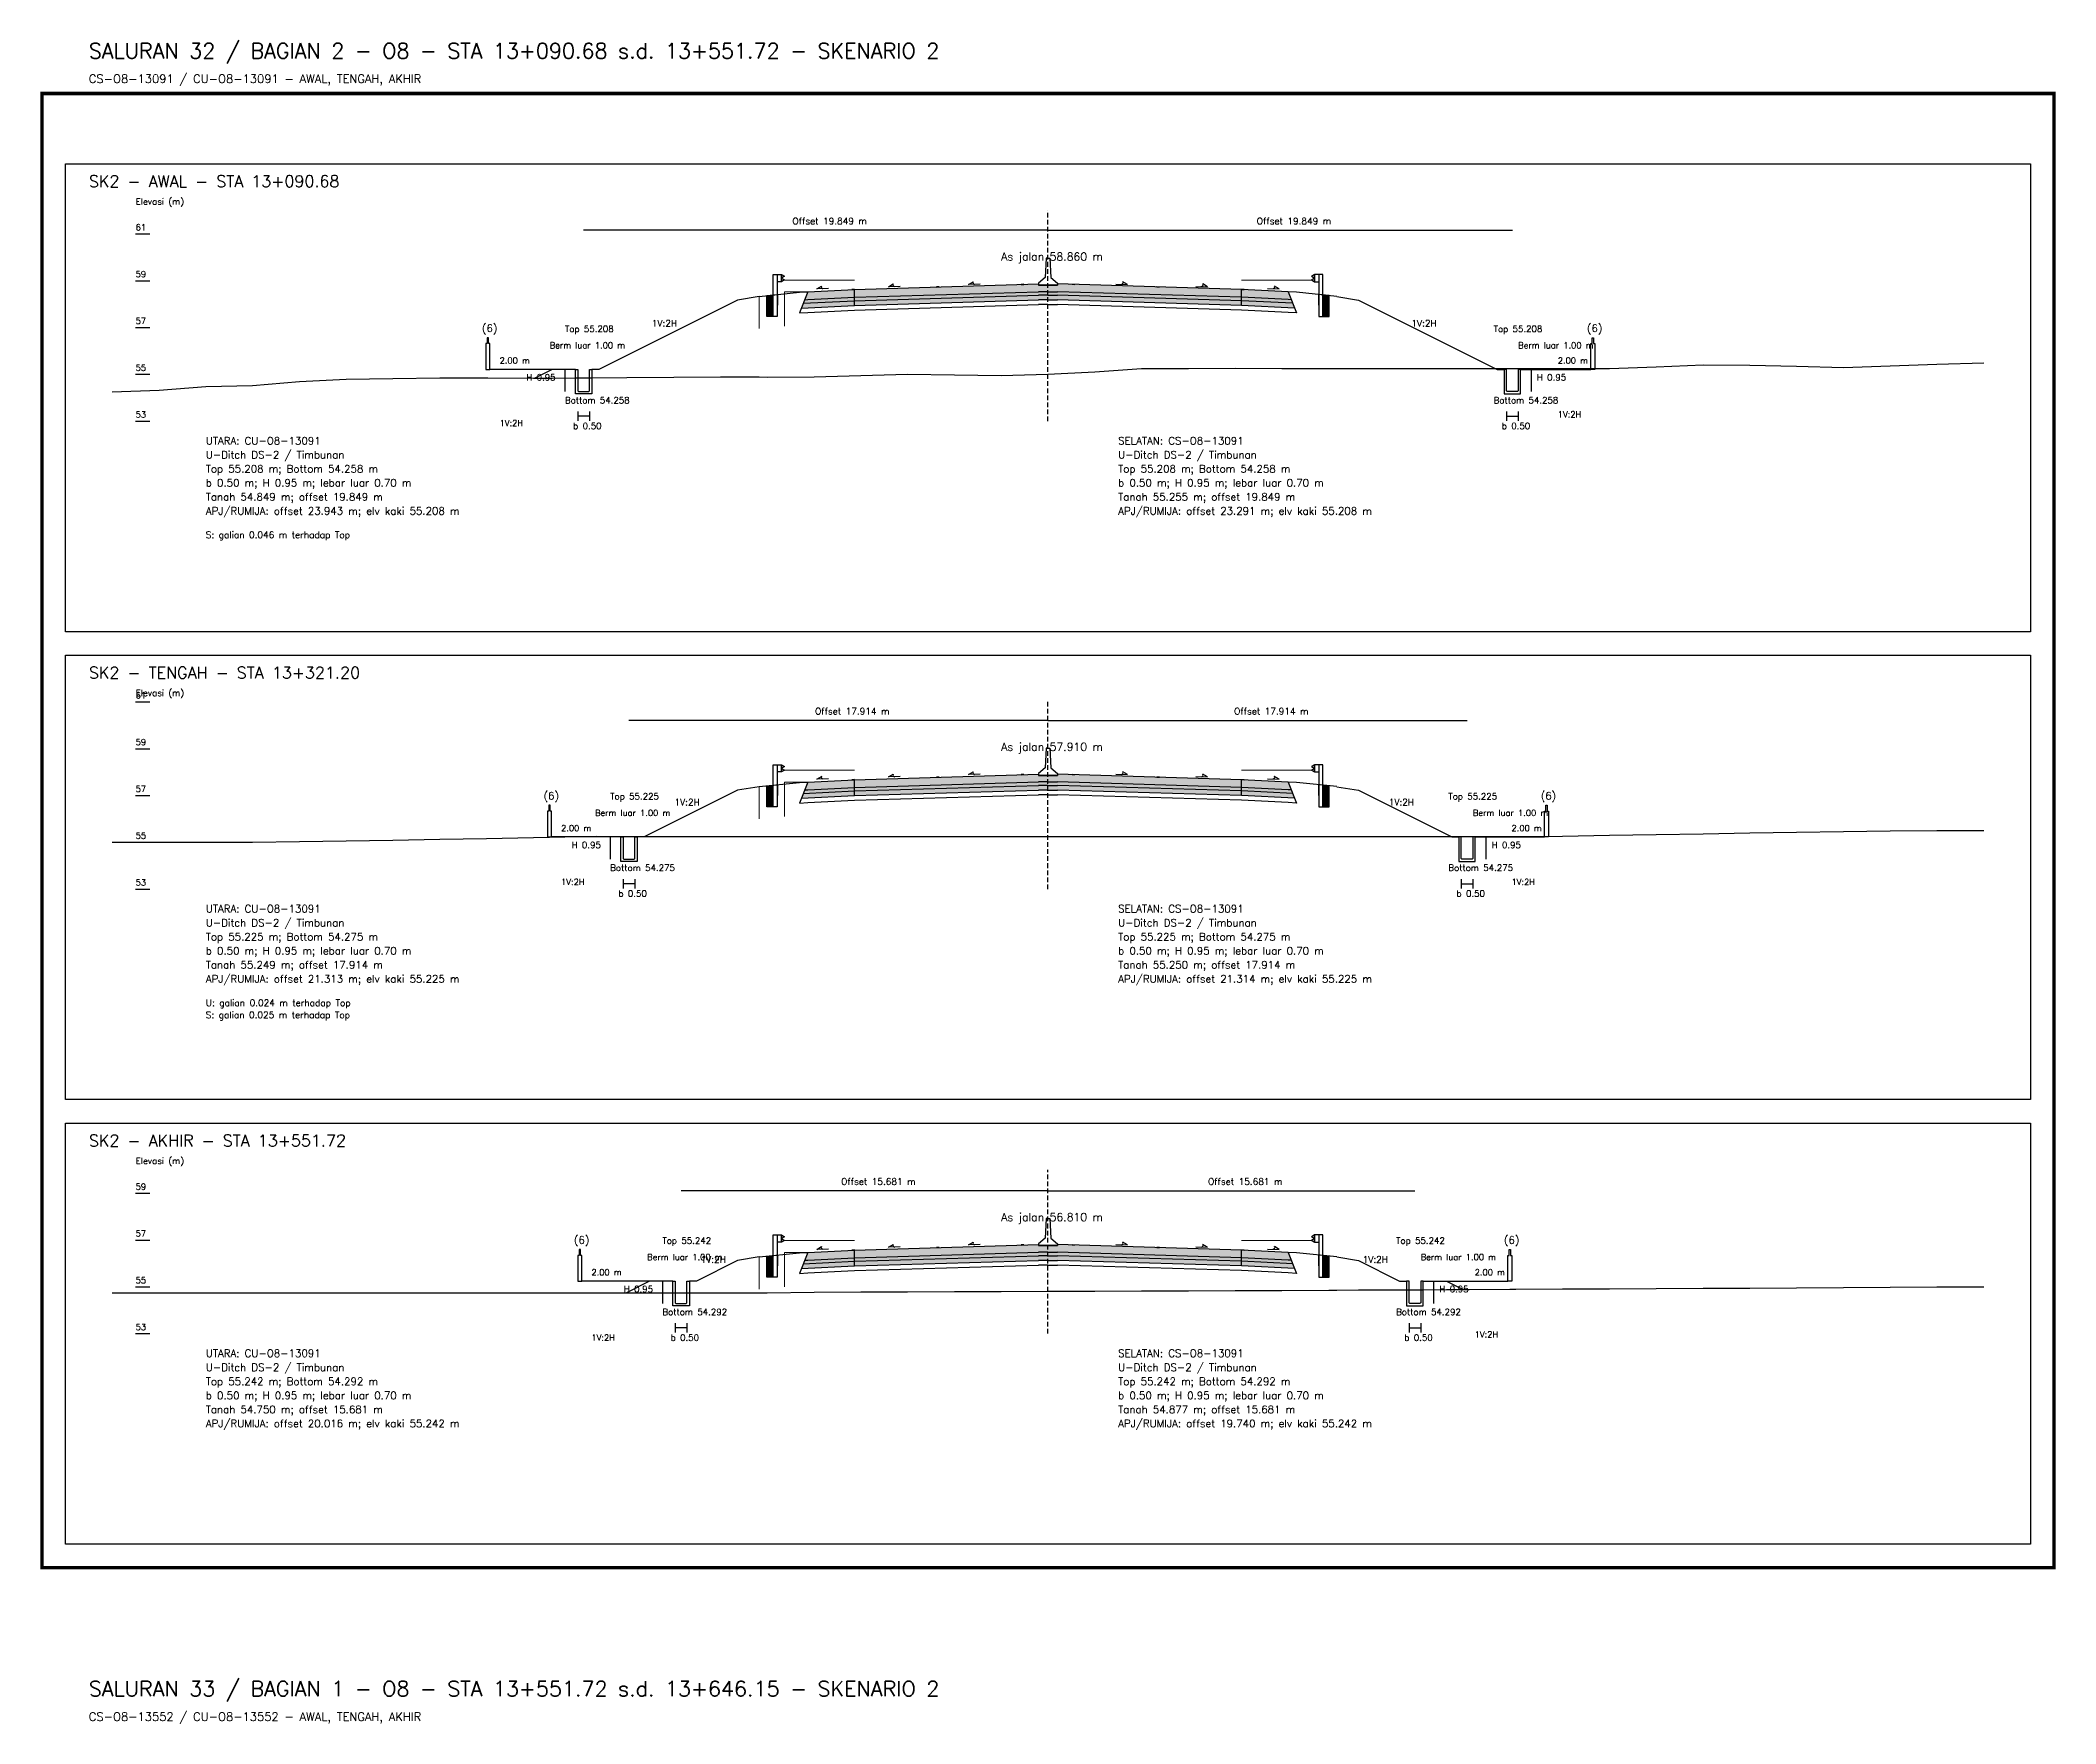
# Model space of a CAD drawing. Header units: metres. Extents: x -24715 to -24517, y 27498 to 30841.
# Drawn here: x -24617.7 to -24531.5, y 28472.6 to 28544.5 of the extents above; entities that cross this region are included whole.
import ezdxf

# ---------------------------------------------------------------- set-up
doc = ezdxf.new("R2010")
doc.units = ezdxf.units.M
doc.linetypes.add('PS_DASH', pattern=[0.3, 0.2, -0.1])
for name, color, linetype, lineweight in [('Dimensi', 230, 'Continuous', 20), ('GRS-ARSIR (HATCH)', 8, 'Continuous', 9), ('Guardrail', 20, 'Continuous', 30), ('HATCH - Beton ramping', 210, 'Continuous', 9), ('HATCH - LFA', 30, 'Continuous', 9), ('HATCH - Pavement', 50, 'Continuous', 9), ('Marka', 20, 'Continuous', 30), ('POT_ALL_GROUP', 2, 'Continuous', 70)]:
    doc.layers.add(name, color=color, linetype=linetype, lineweight=lineweight)
for name, color, linetype in [('POT_ALL_APJ', 2, 'Continuous'), ('POT_ALL_BORDER', 8, 'Continuous'), ('POT_ALL_CHANNEL2', 7, 'Continuous'), ('POT_ALL_DIM', 7, 'Continuous'), ('POT_ALL_GROUND', 1, 'Continuous'), ('POT_ALL_GUIDE', 8, 'Continuous'), ('POT_ALL_NOTE', 30, 'Continuous'), ('POT_ALL_ROAD', 4, 'Continuous')]:
    doc.layers.add(name, color=color, linetype=linetype)
doc.styles.get("Standard").update_dxf_attribs({"font": 'simplex.shx'})

# ---------------------------------------------------------------- blocks, each defined once
blk = doc.blocks.new('JALAN_ASLI_TIPIKAL_2OKT_METER')
at = {"layer": 'Guardrail', "lineweight": 9}
h = blk.add_hatch(dxfattribs=at)
h.set_pattern_fill('JIS_LC_20', color=256, scale=0.002)
h.set_pattern_definition([(45, (-29.65569, -21.99233), (-0.02828427, 0.02828427), []), (45, (-29.65489, -21.99233), (-0.02828427, 0.02828427), [])])
h.paths.add_polyline_path([(-12.025, -1.394), (-11.753, -1.394), (-11.753, -0.471), (-12.018, -0.498)])
h = blk.add_hatch(dxfattribs=at)
h.set_pattern_fill('JIS_LC_20', color=256, scale=0.002)
h.set_pattern_definition([(45, (-29.40569, -21.99233), (-0.02828427, 0.02828427), []), (45, (-29.40489, -21.99233), (-0.02828427, 0.02828427), [])])
h.paths.add_polyline_path([(12.018, -0.498), (11.753, -0.471), (11.753, -1.394), (12.025, -1.394)])
at = {"layer": 'HATCH - Beton ramping'}
h = blk.add_hatch(dxfattribs=at)
h.set_pattern_fill('AR-CONC', color=256, scale=0.0005)
h.set_pattern_definition([(50, (-28.949556, -21.99233), (0.09109233, -0.00796954), [0.009525, -0.104775]), (355, (-28.94956, -21.99233), (-0.0176217, 0.09552842), [0.00762, -0.0838203]), (100.45144, (-28.941965, -21.992995), (0.07347062, 0.08755888), [0.008095, -0.08904512]), (46.1842, (-28.94956, -21.96693), (0.13553952, -0.02102116), [0.0142875, -0.1571625]), (96.63556, (-28.93826, -21.96868), (0.11870207, 0.12371306), [0.0121425, -0.1335678]), (351.18415, (-28.94956, -21.96693), (0.11870207, 0.12371306), [0.01143, -0.12572987]), (21, (-28.936856, -21.97328), (0.0758072, -0.0511326), [0.009525, -0.104775]), (326, (-28.93686, -21.97328), (0.03090101, 0.09209398), [0.00762, -0.08382]), (71.45144, (-28.93054, -21.97754), (0.1067082, 0.04096138), [0.008095, -0.08904497]), (37.5, (-28.949556, -21.99233), (0.001544302, 0.04227752), [0, -0.082804, 0, -0.08509, 0, -0.0841375]), (7.5, (-28.949556, -21.99233), (0.03340983, 0.05009029), [0, -0.048514, 0, -0.080899, 0, -0.0320675]), (327.5, (-28.977877, -21.99233), (0.067795298, -0.002864372), [0, -0.03175, 0, -0.09906, 0, -0.131445]), (317.5, (-28.990577, -21.99233), (0.07406459, 0.01271325), [0, -0.041275, 0, -0.065786, 0, -0.093345])])
h.paths.add_polyline_path([(-8.27, -0.566), (-10.401, -0.666), (-10.461, -0.826), (-8.27, -0.716)])
h.paths.add_polyline_path([(-0.4, -0.48), (0, -0.48), (0, -0.33), (-0.4, -0.33), (-8.27, -0.566), (-8.27, -0.716)])
h = blk.add_hatch(dxfattribs=at)
h.set_pattern_fill('AR-CONC', color=256, scale=0.0005)
h.set_pattern_definition([(50, (-28.699556, -21.99233), (0.09109233, -0.00796954), [0.009525, -0.104775]), (355, (-28.69956, -21.99233), (-0.01762171, 0.09552842), [0.00762, -0.0838203]), (100.45144, (-28.691965, -21.992995), (0.07347062, 0.08755888), [0.008095, -0.08904512]), (46.1842, (-28.69956, -21.96693), (0.13553952, -0.02102116), [0.0142875, -0.1571625]), (96.63556, (-28.68826, -21.96868), (0.11870207, 0.12371306), [0.0121425, -0.1335678]), (351.18415, (-28.69956, -21.96693), (0.11870207, 0.12371306), [0.01143, -0.12572987]), (21, (-28.686856, -21.97328), (0.0758072, -0.0511326), [0.009525, -0.104775]), (326, (-28.68686, -21.97328), (0.03090101, 0.09209398), [0.00762, -0.08382]), (71.45144, (-28.68054, -21.97754), (0.10670821, 0.04096138), [0.008095, -0.08904497]), (37.5, (-28.699556, -21.99233), (0.001544302, 0.04227752), [0, -0.082804, 0, -0.08509, 0, -0.0841375]), (7.5, (-28.699556, -21.99233), (0.03340983, 0.050090287), [0, -0.048514, 0, -0.080899, 0, -0.0320675]), (327.5, (-28.727877, -21.99233), (0.067795298, -0.002864372), [0, -0.03175, 0, -0.09906, 0, -0.131445]), (317.5, (-28.740577, -21.99233), (0.07406459, 0.012713246), [0, -0.041275, 0, -0.065786, 0, -0.093345])])
h.paths.add_polyline_path([(8.27, -0.566), (10.401, -0.666), (10.461, -0.826), (8.27, -0.716)])
h.paths.add_polyline_path([(0.4, -0.48), (0, -0.48), (0, -0.33), (0.4, -0.33), (8.27, -0.566), (8.27, -0.716)])
at = {"layer": 'HATCH - LFA'}
h = blk.add_hatch(dxfattribs=at)
h.set_pattern_fill('GRAVEL', color=256, scale=0.0075)
h.set_pattern_definition([(228.012788, (-28.812396, -21.801831), (-1.524, -1.7145), [0.0256291, -2.5372863]), (184.96974, (-28.829541, -21.820881), (2.2859999991, 0.1905000109), [0.04398035, -4.3540537]), (132.510447, (-28.873356, -21.824691), (1.9050000008, -2.0954999993), [0.0310111, -3.0701042]), (267.27369, (-28.947651, -21.872316), (0.1905000004, 3.81), [0.0400503, -3.9649828]), (292.833654, (-28.949556, -21.912321), (-0.9525, 2.286), [0.0392725, -3.8879856]), (357.27369, (-28.934316, -21.948516), (-3.81, 0.1905000004), [0.0400503, -3.9649828]), (37.69424, (-28.894311, -21.950421), (-2.4764999999, -1.9050000001), [0.0529645, -5.24348365]), (72.255328, (-28.852401, -21.918036), (1.3335000004, 4.1909999999), [0.050004, -4.95039425]), (121.429566, (-28.837161, -21.870411), (-1.5240000002, 2.4764999999), [0.040186, -3.9784159]), (175.23636, (-28.858116, -21.836121), (2.0955, -0.1905), [0.0458785, -2.2480453]), (222.397438, (-28.903836, -21.832311), (-2.2859999999, -2.0955000001), [0.05933084, -5.8737579]), (138.814075, (-28.759056, -21.874221), (-1.3335, 1.143), [0.0202503, -2.0047924]), (171.469234, (-28.774296, -21.860886), (2.4765, -0.3809999996), [0.03852615, -3.8140979]), (225, (-28.8124, -21.85517), (0, -0.1905), [0.0269407, -0.242467]), (203.19859, (-28.82573, -21.832311), (0.9525, 0.381), [0.0145081, -1.4362967]), (291.80141, (-28.839066, -21.838026), (-0.1905, 0.5715), [0.0205174, -1.0053565]), (30.96376, (-28.831446, -21.857076), (0.5715, 0.381), [0.033324, -1.0774724]), (161.56505, (-28.80287, -21.83993), (0.381, -0.1905), [0.0240965, -0.5783174]), (16.38954, (-28.949556, -21.838026), (1.905, 0.5715), [0.0337566, -3.341912]), (70.346176, (-28.917171, -21.828501), (-0.762, -2.0955), [0.0283199, -2.8036662]), (293.19859, (-28.80287, -21.801831), (-0.381, 0.9525), [0.029016, -1.4217888]), (343.61046, (-28.791441, -21.828501), (-1.905, 0.5715), [0.0337566, -3.341912]), (339.443955, (-28.949556, -21.956136), (-0.9525, 0.381), [0.0325526, -1.5950801]), (294.77514, (-28.919076, -21.967566), (-0.952500001, 2.0954999995), [0.0272754, -2.7002695]), (66.80141, (-28.800966, -21.992331), (0.381, 0.9525), [0.029016, -1.4217888]), (17.354025, (-28.789536, -21.965661), (-2.4765, -0.762), [0.0319337, -3.1614282]), (69.443955, (-28.89431, -21.992331), (-0.381, -0.9525), [0.0162763, -1.6113564]), (101.30993, (-28.812396, -21.99233), (-0.1905, 0.762), [0.0097136, -0.9616496]), (165.96376, (-28.8143, -21.982806), (0.5715, -0.1905), [0.0392725, -0.7461791]), (186.009006, (-28.852401, -21.973281), (1.905, 0.1905), [0.036395, -3.6031024]), (303.69007, (-28.831446, -21.87422), (-0.1905, 0.381), [0.0274743, -0.6593832]), (353.157227, (-28.816206, -21.897081), (3.2385, -0.3809999998), [0.0479668, -4.7487007]), (60.945396, (-28.76858, -21.902796), (-0.762, -1.3335), [0.0196131, -1.9417044]), (90, (-28.75906, -21.88565), (-0.1905, 0.1905), [0.01143, -0.17907]), (120.256437, (-28.856211, -21.967566), (0.762, -1.3335), [0.026465, -2.6200456]), (48.012787, (-28.869546, -21.944706), (1.524, 1.7145), [0.0512582, -2.5116572]), (0, (-28.83526, -21.9066), (0.1905, 0.1905), [0.04953, -0.14097]), (325.304846, (-28.785726, -21.906606), (1.9050000007, -1.333499999), [0.0301207, -2.9819488]), (254.0546, (-28.76096, -21.92375), (-0.1905, -0.762), [0.0277372, -1.3591238]), (207.645975, (-28.768581, -21.950421), (-3.6195000001, -1.9049999997), [0.0451609, -4.4709348]), (175.426079, (-28.808586, -21.971376), (-2.4765, 0.1905), [0.0477772, -4.7299385])])
h.paths.add_polyline_path([(-8.27, -0.716), (-10.461, -0.826), (-10.54, -1.03), (-8.27, -0.916)])
h.paths.add_polyline_path([(-0.4, -0.68), (0, -0.68), (0, -0.48), (-0.4, -0.48), (-8.27, -0.716), (-8.27, -0.916)])
h = blk.add_hatch(dxfattribs=at)
h.set_pattern_fill('GRAVEL', color=256, scale=0.0075)
h.set_pattern_definition([(228.012788, (-28.562396, -21.801831), (-1.524, -1.7145), [0.0256291, -2.5372863]), (184.96974, (-28.579541, -21.820881), (2.2859999991, 0.1905000109), [0.04398035, -4.3540537]), (132.510447, (-28.623356, -21.824691), (1.9050000008, -2.0954999993), [0.0310111, -3.0701042]), (267.27369, (-28.697651, -21.872316), (0.1905000004, 3.81), [0.04005034, -3.9649828]), (292.833654, (-28.699556, -21.912321), (-0.9525, 2.286), [0.0392725, -3.8879856]), (357.27369, (-28.684316, -21.948516), (-3.81, 0.1905000004), [0.04005034, -3.9649828]), (37.69424, (-28.644311, -21.950421), (-2.4764999999, -1.9050000001), [0.0529645, -5.24348365]), (72.255328, (-28.602401, -21.918036), (1.3335000004, 4.1909999999), [0.050004, -4.95039425]), (121.429566, (-28.587161, -21.870411), (-1.5240000002, 2.4764999999), [0.040186, -3.9784159]), (175.23636, (-28.608116, -21.836121), (2.0955, -0.1905000003), [0.0458785, -2.2480453]), (222.397438, (-28.653836, -21.832311), (-2.2859999999, -2.0955000001), [0.05933084, -5.87375794]), (138.814075, (-28.509056, -21.874221), (-1.3335, 1.143), [0.02025034, -2.0047924]), (171.469234, (-28.524296, -21.860886), (2.4765, -0.3809999996), [0.03852615, -3.8140979]), (225, (-28.5624, -21.85517), (0, -0.1905), [0.0269407, -0.242467]), (203.19859, (-28.57573, -21.832311), (0.9525, 0.381), [0.0145081, -1.4362967]), (291.80141, (-28.589066, -21.838026), (-0.1905, 0.5715), [0.0205174, -1.0053565]), (30.96376, (-28.581446, -21.857076), (0.5715, 0.381), [0.033324, -1.0774724]), (161.56505, (-28.55287, -21.83993), (0.381, -0.1905), [0.0240965, -0.57831736]), (16.38954, (-28.699556, -21.838026), (1.905, 0.5715), [0.0337566, -3.341912]), (70.346176, (-28.667171, -21.828501), (-0.762, -2.0955), [0.0283199, -2.8036662]), (293.19859, (-28.55287, -21.801831), (-0.381, 0.9525), [0.029016, -1.4217888]), (343.61046, (-28.541441, -21.828501), (-1.905, 0.5714999999), [0.0337566, -3.341912]), (339.443955, (-28.699556, -21.956136), (-0.9525, 0.381), [0.03255264, -1.5950801]), (294.77514, (-28.669076, -21.967566), (-0.952500001, 2.0954999995), [0.0272754, -2.7002695]), (66.80141, (-28.550966, -21.992331), (0.381, 0.9525), [0.029016, -1.4217888]), (17.354025, (-28.539536, -21.965661), (-2.4765, -0.7620000002), [0.0319337, -3.1614282]), (69.443955, (-28.64431, -21.992331), (-0.381, -0.9525), [0.0162763, -1.6113564]), (101.30993, (-28.562396, -21.99233), (-0.1905, 0.762), [0.0097136, -0.9616496]), (165.96376, (-28.5643, -21.982806), (0.5715, -0.1905), [0.0392725, -0.7461791]), (186.009006, (-28.602401, -21.973281), (1.905, 0.1905), [0.036395, -3.6031024]), (303.69007, (-28.581446, -21.87422), (-0.1905, 0.381), [0.0274743, -0.6593832]), (353.157227, (-28.566206, -21.897081), (3.2385, -0.3809999998), [0.04796676, -4.7487007]), (60.945396, (-28.51858, -21.902796), (-0.762, -1.3335), [0.0196131, -1.9417044]), (90, (-28.50906, -21.88565), (-0.1905, 0.1905), [0.01143, -0.17907]), (120.256437, (-28.606211, -21.967566), (0.762, -1.3335), [0.026465, -2.62004556]), (48.012787, (-28.619546, -21.944706), (1.524, 1.7145), [0.0512582, -2.5116572]), (0, (-28.58526, -21.9066), (0.1905, 0.1905), [0.04953, -0.14097]), (325.304846, (-28.535726, -21.906606), (1.9050000007, -1.333499999), [0.0301207, -2.98194875]), (254.054604, (-28.51096, -21.92375), (-0.1905, -0.762), [0.0277372, -1.35912375]), (207.645975, (-28.518581, -21.950421), (-3.6195000001, -1.9049999997), [0.0451609, -4.4709348]), (175.426079, (-28.558586, -21.971376), (-2.4765, 0.1905), [0.0477772, -4.7299385])])
h.paths.add_polyline_path([(8.27, -0.716), (10.461, -0.826), (10.54, -1.03), (8.27, -0.916)])
h.paths.add_polyline_path([(0.4, -0.68), (0, -0.68), (0, -0.48), (0.4, -0.48), (8.27, -0.716), (8.27, -0.916)])
at = {"layer": 'HATCH - Pavement'}
h = blk.add_hatch(dxfattribs=at)
h.set_pattern_fill('AR-CONC', color=256, scale=0.001)
h.set_pattern_definition([(50, (-89.43046, -52.62889), (0.18218467, -0.01593909), [0.01905, -0.20955]), (355, (-89.43046, -52.6289), (-0.03524342, 0.19105685), [0.01524, -0.1676406]), (100.45144, (-89.41528, -52.63022), (0.14694125, 0.17511775), [0.01619, -0.17809024]), (46.1842, (-89.43046, -52.5781), (0.27107904, -0.04204233), [0.028575, -0.314325]), (96.63556, (-89.40787, -52.5816), (0.23740413, 0.2474261), [0.024285, -0.2671356]), (351.18415, (-89.43046, -52.5781), (0.2374041, 0.2474261), [0.02286, -0.2514597]), (21, (-89.40506, -52.59079), (0.1516144, -0.1022652), [0.01905, -0.20955]), (326, (-89.40506, -52.5908), (0.06180203, 0.18418797), [0.01524, -0.16764]), (71.45144, (-89.39243, -52.59931), (0.21341642, 0.08192277), [0.01619, -0.17808994]), (37.5, (-89.43046, -52.62889), (0.003088603, 0.08455504), [0, -0.165608, 0, -0.17018, 0, -0.168275]), (7.5, (-89.43046, -52.62889), (0.06681966, 0.100180575), [0, -0.097028, 0, -0.161798, 0, -0.064135]), (327.5, (-89.4871, -52.62889), (0.135590595, -0.005728744), [0, -0.0635, 0, -0.19812, 0, -0.26289]), (317.5, (-89.5125, -52.62889), (0.14812918, 0.02542649), [0, -0.08255, 0, -0.131572, 0, -0.18669])])
h.paths.add_polyline_path([(-8.27, -0.236), (-10.27, -0.336), (-10.401, -0.673), (-10.27, -0.666), (-8.27, -0.566)])
h.paths.add_polyline_path([(-0.4, -0.33), (0, -0.33), (0, 0), (-0.4, 0), (-8.27, -0.236), (-8.27, -0.566)])
h = blk.add_hatch(dxfattribs=at)
h.set_pattern_fill('AR-CONC', color=256, scale=0.001)
h.set_pattern_definition([(50, (-89.18046, -52.62889), (0.18218467, -0.01593909), [0.01905, -0.20955]), (355, (-89.18046, -52.6289), (-0.03524342, 0.19105685), [0.01524, -0.16764058]), (100.45144, (-89.16528, -52.63022), (0.14694125, 0.17511775), [0.01619, -0.17809024]), (46.1842, (-89.18046, -52.5781), (0.27107904, -0.04204233), [0.028575, -0.314325]), (96.63556, (-89.15787, -52.5816), (0.23740413, 0.2474261), [0.024285, -0.2671356]), (351.18415, (-89.18046, -52.5781), (0.2374041, 0.2474261), [0.02286, -0.2514597]), (21, (-89.15506, -52.59079), (0.1516144, -0.1022652), [0.01905, -0.20955]), (326, (-89.15506, -52.5908), (0.06180203, 0.18418797), [0.01524, -0.16764]), (71.45144, (-89.14243, -52.59931), (0.21341642, 0.08192277), [0.01619, -0.17808994]), (37.5, (-89.18046, -52.62889), (0.003088603, 0.08455504), [0, -0.165608, 0, -0.17018, 0, -0.168275]), (7.5, (-89.18046, -52.62889), (0.06681966, 0.100180575), [0, -0.097028, 0, -0.161798, 0, -0.064135]), (327.5, (-89.2371, -52.62889), (0.135590595, -0.005728744), [0, -0.0635, 0, -0.19812, 0, -0.26289]), (317.5, (-89.2625, -52.62889), (0.14812918, 0.02542649), [0, -0.08255, 0, -0.131572, 0, -0.18669])])
h.paths.add_polyline_path([(8.27, -0.236), (10.27, -0.336), (10.401, -0.673), (10.27, -0.666), (8.27, -0.566)])
h.paths.add_polyline_path([(0.4, -0.33), (0, -0.33), (0, 0), (0.4, 0), (8.27, -0.236), (8.27, -0.566)])
at = {"layer": 'Marka'}
h = blk.add_hatch(color=256, dxfattribs=at)
h.dxf.hatch_style = 1
h.paths.add_polyline_path([(-8.27, -0.23), (-8.39, -0.236), (-8.39, -0.242), (-8.27, -0.236)])
h.paths.add_polyline_path([(-4.65, -0.122), (-4.77, -0.125), (-4.77, -0.131), (-4.65, -0.128)])
h.paths.add_polyline_path([(-1.03, -0.019), (-1.03, -0.013), (-1.15, -0.017), (-1.15, -0.023)])
h = blk.add_hatch(color=256, dxfattribs=at)
h.dxf.hatch_style = 1
h.paths.add_polyline_path([(8.27, -0.23), (8.39, -0.236), (8.39, -0.242), (8.27, -0.236)])
h.paths.add_polyline_path([(4.65, -0.122), (4.77, -0.125), (4.77, -0.131), (4.65, -0.128)])
h.paths.add_polyline_path([(1.03, -0.019), (1.03, -0.013), (1.15, -0.017), (1.15, -0.023)])
for p, q in [((-8.27, -0.236), (-0.4, 0)), ((8.27, -0.236), (0.4, 0)), ((-12.353, -0.533), (-10.622, -0.354)), ((-10.27, -0.336), (-10.62, -1.234)), ((-10.62, -0.354), (-10.27, -0.336)), ((-10.461, -0.826), (-8.27, -0.716)), ((-10.401, -0.673), (-10.27, -0.666)), ((-10.27, -0.336), (-8.27, -0.236)), ((-10.27, -0.666), (-8.27, -0.566)), ((-8.27, -0.916), (-8.27, -0.236)), ((-8.27, -0.566), (-0.4, -0.33)), ((-8.27, -0.716), (-0.4, -0.48)), ((-8.27, -0.916), (-0.4, -0.68)), ((0, -0.05), (-0.4, -0.05)), ((0, -0.33), (-0.4, -0.33)), ((0, -0.48), (-0.4, -0.48)), ((0, -0.68), (-0.4, -0.68)), ((0, -0.05), (0.4, -0.05)), ((0, -0.33), (0.4, -0.33)), ((0, -0.48), (0.4, -0.48)), ((0, -0.68), (0.4, -0.68)), ((8.27, -0.566), (0.4, -0.33)), ((8.27, -0.716), (0.4, -0.48)), ((8.27, -0.916), (0.4, -0.68)), ((8.27, -0.916), (8.27, -0.236)), ((10.27, -0.336), (8.27, -0.236)), ((10.27, -0.666), (8.27, -0.566)), ((10.461, -0.826), (8.27, -0.716)), ((10.27, -0.336), (10.62, -1.234)), ((10.62, -0.354), (10.27, -0.336)), ((10.401, -0.673), (10.27, -0.666)), ((12.353, -0.533), (10.622, -0.354)), ((-10.62, -1.234), (-10.27, -1.216)), ((-10.54, -1.03), (-8.27, -0.916)), ((-10.27, -1.216), (-8.27, -1.116)), ((-8.27, -1.116), (-0.4, -0.88)), ((0, -0.88), (-0.4, -0.88)), ((0, -0.88), (0.4, -0.88)), ((8.27, -1.116), (0.4, -0.88)), ((10.54, -1.03), (8.27, -0.916)), ((10.27, -1.216), (8.27, -1.116)), ((10.62, -1.234), (10.27, -1.216))]:
    blk.add_line(p, q)
for points in [[(0, 1.11), (-0.075, 1.11), (-0.125, 0.27), (-0.4, 0.03), (-0.4, -0.05), (0, -0.05)], [(0, 1.11), (0.075, 1.11), (0.125, 0.27), (0.4, 0.03), (0.4, -0.05), (0, -0.05)], [(-6.818, -0.116), (-6.616, 0)], [(-3.401, -0.02), (-3.199, 0.096)], [(3.401, -0.02), (3.199, 0.096)], [(6.818, -0.116), (6.616, 0)], [(-9.887, -0.208), (-9.686, -0.092)], [(-9.387, -0.193), (-9.887, -0.208)], [(-6.318, -0.101), (-6.818, -0.116)], [(-2.901, -0.005), (-3.401, -0.02)], [(2.901, -0.005), (3.401, -0.02)], [(6.318, -0.101), (6.818, -0.116)], [(9.387, -0.193), (9.887, -0.208)], [(9.887, -0.208), (9.686, -0.092)]]:
    blk.add_lwpolyline(points)
for centre, start, end in [((-6.556, -0.037), 148.28164, 271.71836), ((-3.139, 0.059), 148.28164, 271.71836), ((3.139, 0.059), 268.28164, 31.71836), ((6.556, -0.037), 268.28164, 31.71836), ((-9.625, -0.129), 148.28164, 271.71836), ((9.625, -0.129), 268.28164, 31.71836)]:
    blk.add_arc(centre, 0.0711, start, end)
at = {"layer": 'Dimensi'}
for p, q in [((-8.27, 0.168), (-11.27, 0.168)), ((8.27, 0.168), (11.27, 0.168))]:
    blk.add_line(p, q, dxfattribs=at)
at = {"layer": 'GRS-ARSIR (HATCH)'}
for p, q in [((-12.353, -0.533), (-12.353, -1.909)), ((-11.27, -0.336), (-11.27, -1.803)), ((-10.27, -0.336), (-11.27, -0.336))]:
    blk.add_line(p, q, dxfattribs=at)
at = {"layer": 'Guardrail'}
for points in [[(-11.753, -1.394), (-11.753, 0.406), (-11.575, 0.406), (-11.575, -1.394), (-11.753, -1.394)], [(-11.575, 0.406), (-11.397, 0.406), (-11.397, 0.094), (-11.575, 0.094)], [(-11.397, 0.25), (-11.397, 0.406), (-11.262, 0.328), (-11.397, 0.25)], [(-11.397, 0.094), (-11.397, 0.25), (-11.262, 0.172), (-11.397, 0.094)], [(11.397, 0.25), (11.397, 0.406), (11.262, 0.328), (11.397, 0.25)], [(11.397, 0.094), (11.397, 0.25), (11.262, 0.172), (11.397, 0.094)], [(11.575, 0.406), (11.397, 0.406), (11.397, 0.094), (11.575, 0.094)], [(11.753, -1.394), (11.753, 0.406), (11.575, 0.406), (11.575, -1.394), (11.753, -1.394)], [(-11.575, -1.394), (-12.025, -1.394), (-12.018, -0.498), (-11.568, -0.453), (-11.575, -1.394)], [(11.575, -1.394), (12.025, -1.394), (12.018, -0.498), (11.568, -0.453), (11.575, -1.394)]]:
    blk.add_lwpolyline(points, dxfattribs=at)
at = {"layer": 'Marka'}
for points in [[(-8.39, -0.242), (-8.27, -0.236), (-8.27, -0.23), (-8.39, -0.236), (-8.39, -0.242)], [(8.39, -0.242), (8.27, -0.236), (8.27, -0.23), (8.39, -0.236), (8.39, -0.242)]]:
    blk.add_lwpolyline(points, dxfattribs=at)
for points in [[(-4.65, -0.122), (-4.77, -0.125), (-4.77, -0.131), (-4.65, -0.128)], [(-1.03, -0.013), (-1.15, -0.017), (-1.15, -0.023), (-1.03, -0.019)], [(1.03, -0.013), (1.15, -0.017), (1.15, -0.023), (1.03, -0.019)], [(4.65, -0.122), (4.77, -0.125), (4.77, -0.131), (4.65, -0.128)]]:
    blk.add_lwpolyline(points, close=True, dxfattribs=at)

msp = doc.modelspace()

# ---------------------------------------------------------------- linework, layer by layer
at = {"layer": 'POT_ALL_APJ', "linetype": 'Continuous'}
for points in [[(-24598.61368, 28531.57665), (-24598.61368, 28530.47224), (-24598.44368, 28530.47224), (-24598.44368, 28531.57665), (-24598.49868, 28531.57665), (-24598.49868, 28531.82665), (-24598.52868, 28531.82665), (-24598.55868, 28531.82665), (-24598.55868, 28531.57665), (-24598.61368, 28531.57665)], [(-24551.20968, 28531.57665), (-24551.20968, 28530.47224), (-24551.37968, 28530.47224), (-24551.37968, 28531.57665), (-24551.32468, 28531.57665), (-24551.32468, 28531.82665), (-24551.29468, 28531.82665), (-24551.26468, 28531.82665), (-24551.26468, 28531.57665), (-24551.20968, 28531.57665)], [(-24595.78442, 28530.47224), (-24598.44368, 28530.47224)], [(-24553.38734, 28530.47224), (-24551.37968, 28530.47224)], [(-24595.98378, 28511.59342), (-24595.98378, 28510.48901), (-24595.81378, 28510.48901), (-24595.81378, 28511.59342), (-24595.86878, 28511.59342), (-24595.86878, 28511.84342), (-24595.89878, 28511.84342), (-24595.92878, 28511.84342), (-24595.92878, 28511.59342), (-24595.98378, 28511.59342)], [(-24553.187, 28511.59342), (-24553.187, 28510.48901), (-24553.357, 28510.48901), (-24553.357, 28511.59342), (-24553.302, 28511.59342), (-24553.302, 28511.84342), (-24553.272, 28511.84342), (-24553.242, 28511.84342), (-24553.242, 28511.59342), (-24553.187, 28511.59342)], [(-24593.85007, 28510.48901), (-24595.81378, 28510.48901)], [(-24555.32168, 28510.48901), (-24553.357, 28510.48901)], [(-24594.68659, 28492.61019), (-24594.68659, 28491.50578), (-24594.51659, 28491.50578), (-24594.51659, 28492.61019), (-24594.57159, 28492.61019), (-24594.57159, 28492.86019), (-24594.60159, 28492.86019), (-24594.63159, 28492.86019), (-24594.63159, 28492.61019), (-24594.68659, 28492.61019)], [(-24554.76079, 28492.61019), (-24554.76079, 28491.50578), (-24554.93079, 28491.50578), (-24554.93079, 28492.61019), (-24554.87579, 28492.61019), (-24554.87579, 28492.86019), (-24554.84579, 28492.86019), (-24554.81579, 28492.86019), (-24554.81579, 28492.61019), (-24554.76079, 28492.61019)], [(-24591.61734, 28491.50578), (-24594.51659, 28491.50578)], [(-24557.55441, 28491.50578), (-24554.93079, 28491.50578)]]:
    msp.add_lwpolyline(points, dxfattribs=at)
at = {"layer": 'POT_ALL_BORDER', "linetype": 'Continuous'}
for points in [[(-24616.58588, 28539.26387), (-24532.58588, 28539.26387), (-24532.58588, 28519.26387), (-24616.58588, 28519.26387), (-24616.58588, 28539.26387)], [(-24616.58588, 28518.26387), (-24532.58588, 28518.26387), (-24532.58588, 28499.26387), (-24616.58588, 28499.26387), (-24616.58588, 28518.26387)], [(-24616.58588, 28498.26387), (-24532.58588, 28498.26387), (-24532.58588, 28480.26387), (-24616.58588, 28480.26387), (-24616.58588, 28498.26387)]]:
    msp.add_lwpolyline(points, dxfattribs=at)
at = {"layer": 'POT_ALL_CHANNEL2', "linetype": 'Continuous'}
for points in [[(-24594.18442, 28530.47224), (-24594.08442, 28530.47224), (-24594.08442, 28529.42224), (-24594.78442, 28529.42224), (-24594.78442, 28530.47224), (-24594.68442, 28530.47224), (-24594.68442, 28529.55224), (-24594.65442, 28529.52224), (-24594.21442, 28529.52224), (-24594.18442, 28529.55224), (-24594.18442, 28530.47224)], [(-24554.98734, 28530.47224), (-24555.08734, 28530.47224), (-24555.08734, 28529.42224), (-24554.38734, 28529.42224), (-24554.38734, 28530.47224), (-24554.48734, 28530.47224), (-24554.48734, 28529.55224), (-24554.51734, 28529.52224), (-24554.95734, 28529.52224), (-24554.98734, 28529.55224), (-24554.98734, 28530.47224)], [(-24592.25007, 28510.48901), (-24592.15007, 28510.48901), (-24592.15007, 28509.43901), (-24592.85007, 28509.43901), (-24592.85007, 28510.48901), (-24592.75007, 28510.48901), (-24592.75007, 28509.56901), (-24592.72007, 28509.53901), (-24592.28007, 28509.53901), (-24592.25007, 28509.56901), (-24592.25007, 28510.48901)], [(-24556.92168, 28510.48901), (-24557.02168, 28510.48901), (-24557.02168, 28509.43901), (-24556.32168, 28509.43901), (-24556.32168, 28510.48901), (-24556.42168, 28510.48901), (-24556.42168, 28509.56901), (-24556.45168, 28509.53901), (-24556.89168, 28509.53901), (-24556.92168, 28509.56901), (-24556.92168, 28510.48901)], [(-24590.01734, 28491.50578), (-24589.91734, 28491.50578), (-24589.91734, 28490.45578), (-24590.61734, 28490.45578), (-24590.61734, 28491.50578), (-24590.51734, 28491.50578), (-24590.51734, 28490.58578), (-24590.48734, 28490.55578), (-24590.04734, 28490.55578), (-24590.01734, 28490.58578), (-24590.01734, 28491.50578)], [(-24559.15441, 28491.50578), (-24559.25441, 28491.50578), (-24559.25441, 28490.45578), (-24558.55441, 28490.45578), (-24558.55441, 28491.50578), (-24558.65441, 28491.50578), (-24558.65441, 28490.58578), (-24558.68441, 28490.55578), (-24559.12441, 28490.55578), (-24559.15441, 28490.58578), (-24559.15441, 28491.50578)]]:
    msp.add_lwpolyline(points, dxfattribs=at)
at = {"layer": 'POT_ALL_DIM', "linetype": 'Continuous'}
for points in [[(-24574.58588, 28536.42387), (-24594.43442, 28536.42387)], [(-24574.58588, 28536.42387), (-24554.73734, 28536.42387)], [(-24595.23442, 28530.47224), (-24595.23442, 28529.52224)], [(-24553.93734, 28530.47224), (-24553.93734, 28529.52224)], [(-24594.68442, 28528.67224), (-24594.68442, 28528.27224)], [(-24594.18442, 28528.67224), (-24594.18442, 28528.27224)], [(-24554.98734, 28528.67224), (-24554.98734, 28528.27224)], [(-24554.48734, 28528.67224), (-24554.48734, 28528.27224)], [(-24594.18442, 28528.47224), (-24594.68442, 28528.47224)], [(-24554.98734, 28528.47224), (-24554.48734, 28528.47224)], [(-24574.58588, 28515.47347), (-24592.50007, 28515.47347)], [(-24574.58588, 28515.47347), (-24556.67168, 28515.47347)], [(-24593.30007, 28510.48901), (-24593.30007, 28509.53901)], [(-24555.87168, 28510.48901), (-24555.87168, 28509.53901)], [(-24592.75007, 28508.68901), (-24592.75007, 28508.28901)], [(-24592.25007, 28508.48901), (-24592.75007, 28508.48901)], [(-24592.25007, 28508.68901), (-24592.25007, 28508.28901)], [(-24556.92168, 28508.68901), (-24556.92168, 28508.28901)], [(-24556.92168, 28508.48901), (-24556.42168, 28508.48901)], [(-24556.42168, 28508.68901), (-24556.42168, 28508.28901)], [(-24574.58588, 28495.37387), (-24590.26734, 28495.37387)], [(-24574.58588, 28495.37387), (-24558.90441, 28495.37387)], [(-24591.06734, 28491.50578), (-24591.06734, 28490.55578)], [(-24558.10441, 28491.50578), (-24558.10441, 28490.55578)], [(-24590.51734, 28489.70578), (-24590.51734, 28489.30578)], [(-24590.01734, 28489.50578), (-24590.51734, 28489.50578)], [(-24590.01734, 28489.70578), (-24590.01734, 28489.30578)], [(-24559.15441, 28489.70578), (-24559.15441, 28489.30578)], [(-24559.15441, 28489.50578), (-24558.65441, 28489.50578)], [(-24558.65441, 28489.70578), (-24558.65441, 28489.30578)]]:
    msp.add_lwpolyline(points, dxfattribs=at)
at = {"layer": 'POT_ALL_GROUND', "linetype": 'Continuous'}
for points in [[(-24614.58588, 28529.51902), (-24612.58588, 28529.59252), (-24610.58588, 28529.73919), (-24608.58588, 28529.78518), (-24606.58588, 28529.95385), (-24604.58588, 28530.05093), (-24602.58588, 28530.07898), (-24600.58588, 28530.11351), (-24598.58588, 28530.11487), (-24598.52868, 28530.11424), (-24596.58588, 28530.10014), (-24596.52868, 28530.10009), (-24595.78442, 28530.10503), (-24594.78442, 28530.11121), (-24594.58588, 28530.11244), (-24594.43442, 28530.11337), (-24594.08442, 28530.11554), (-24592.58588, 28530.12479), (-24590.58588, 28530.13715), (-24588.58588, 28530.15849), (-24587.85579, 28530.15938), (-24586.93915, 28530.15178), (-24586.58588, 28530.14679), (-24584.58588, 28530.1559), (-24582.58588, 28530.21289), (-24580.58588, 28530.26806), (-24578.58588, 28530.23822), (-24576.58588, 28530.20813), (-24574.58588, 28530.26403), (-24572.58588, 28530.37594), (-24570.58588, 28530.51198), (-24568.58588, 28530.5178), (-24566.58588, 28530.52042), (-24564.58588, 28530.51653), (-24562.58588, 28530.51701), (-24562.2326, 28530.5171), (-24561.31596, 28530.51732), (-24560.58588, 28530.51736), (-24558.58588, 28530.51759), (-24556.58588, 28530.51839), (-24555.08734, 28530.5183), (-24554.73734, 28530.51841), (-24554.58588, 28530.51845), (-24554.38734, 28530.51851), (-24553.38734, 28530.5186), (-24553.29468, 28530.51854), (-24552.58588, 28530.51811), (-24551.29468, 28530.51803), (-24550.58588, 28530.51807), (-24548.58588, 28530.5759), (-24546.58588, 28530.66474), (-24544.58588, 28530.65688), (-24542.58588, 28530.61368), (-24540.58588, 28530.54778), (-24538.58588, 28530.63043), (-24536.58588, 28530.70231), (-24534.58588, 28530.75885)], [(-24614.58588, 28510.26416), (-24612.58588, 28510.26407), (-24610.58588, 28510.26396), (-24608.58588, 28510.26547), (-24606.58588, 28510.29255), (-24604.58588, 28510.3223), (-24602.58588, 28510.35289), (-24600.58588, 28510.39124), (-24598.58588, 28510.42959), (-24596.58588, 28510.46795), (-24595.89878, 28510.48112), (-24594.58588, 28510.5063), (-24593.89878, 28510.51335), (-24593.85007, 28510.51334), (-24592.85007, 28510.51331), (-24592.58588, 28510.51331), (-24592.50007, 28510.51331), (-24592.15007, 28510.5133), (-24590.58588, 28510.51283), (-24588.58588, 28510.51222), (-24587.85579, 28510.51202), (-24586.93915, 28510.51198), (-24586.58588, 28510.51194), (-24584.58588, 28510.51246), (-24582.58588, 28510.51303), (-24580.58588, 28510.51403), (-24578.58588, 28510.51416), (-24576.58588, 28510.51406), (-24574.58588, 28510.51387), (-24572.58588, 28510.51383), (-24570.58588, 28510.51379), (-24568.58588, 28510.5138), (-24566.58588, 28510.51381), (-24564.58588, 28510.51378), (-24562.58588, 28510.51378), (-24562.2326, 28510.51376), (-24561.31596, 28510.51373), (-24560.58588, 28510.51371), (-24558.58588, 28510.51375), (-24557.02168, 28510.51379), (-24556.67168, 28510.5138), (-24556.58588, 28510.51381), (-24556.32168, 28510.51381), (-24555.32168, 28510.51384), (-24555.272, 28510.51384), (-24554.58588, 28510.51386), (-24553.272, 28510.51516), (-24552.58588, 28510.52629), (-24550.58588, 28510.56079), (-24548.58588, 28510.59528), (-24546.58588, 28510.62954), (-24544.58588, 28510.66136), (-24542.58588, 28510.69041), (-24540.58588, 28510.71752), (-24538.58588, 28510.74614), (-24536.58588, 28510.7644), (-24534.58588, 28510.76615)], [(-24614.58588, 28491.01387), (-24612.58588, 28491.01387), (-24610.58588, 28491.01387), (-24608.58588, 28491.01364), (-24606.58588, 28491.01342), (-24604.58588, 28491.0134), (-24602.58588, 28491.01338), (-24600.58588, 28491.01337), (-24598.58588, 28491.01342), (-24596.58588, 28491.01348), (-24594.60159, 28491.01353), (-24594.58588, 28491.01353), (-24592.60159, 28491.0136), (-24592.58588, 28491.0136), (-24591.61734, 28491.01364), (-24590.61734, 28491.01369), (-24590.58588, 28491.01369), (-24590.26734, 28491.01371), (-24589.91734, 28491.01372), (-24588.58588, 28491.01378), (-24587.85579, 28491.01382), (-24586.93915, 28491.01386), (-24586.58588, 28491.01387), (-24584.58588, 28491.03079), (-24582.58588, 28491.04495), (-24580.58588, 28491.05198), (-24578.58588, 28491.05923), (-24576.58588, 28491.06652), (-24574.58588, 28491.07384), (-24572.58588, 28491.08116), (-24570.58588, 28491.08848), (-24568.58588, 28491.0958), (-24566.58588, 28491.10312), (-24564.58588, 28491.1123), (-24562.58588, 28491.12241), (-24562.2326, 28491.12419), (-24561.31596, 28491.12882), (-24560.58588, 28491.13251), (-24559.25441, 28491.13924), (-24558.90441, 28491.14101), (-24558.58588, 28491.14262), (-24558.55441, 28491.14278), (-24557.55441, 28491.14783), (-24556.84579, 28491.15141), (-24556.58588, 28491.15273), (-24554.84579, 28491.16152), (-24554.58588, 28491.16283), (-24552.58588, 28491.17294), (-24550.58588, 28491.18304), (-24548.58588, 28491.19315), (-24546.58588, 28491.20326), (-24544.58588, 28491.21336), (-24542.58588, 28491.22347), (-24540.58588, 28491.23357), (-24538.58588, 28491.24918), (-24536.58588, 28491.26376), (-24534.58588, 28491.26376)]]:
    msp.add_lwpolyline(points, dxfattribs=at)
at = {"layer": 'POT_ALL_GROUP', "linetype": 'Continuous', "lineweight": 70, "const_width": 0.15}
msp.add_lwpolyline([(-24617.58588, 28542.26387), (-24531.58588, 28542.26387), (-24531.58588, 28479.26387), (-24617.58588, 28479.26387), (-24617.58588, 28542.26387)], dxfattribs=at)
at = {"layer": 'POT_ALL_GUIDE', "linetype": 'PS_DASH'}
for points in [[(-24574.58588, 28528.26387), (-24574.58588, 28537.26387)], [(-24574.58588, 28508.26387), (-24574.58588, 28516.26387)], [(-24574.58588, 28489.26387), (-24574.58588, 28496.26387)]]:
    msp.add_lwpolyline(points, dxfattribs=at)
at = {"layer": 'POT_ALL_GUIDE', "linetype": 'Continuous'}
for points in [[(-24613.58588, 28536.26387), (-24612.98588, 28536.26387)], [(-24613.58588, 28534.26387), (-24612.98588, 28534.26387)], [(-24613.58588, 28532.26387), (-24612.98588, 28532.26387)], [(-24613.58588, 28530.26387), (-24612.98588, 28530.26387)], [(-24613.58588, 28528.26387), (-24612.98588, 28528.26387)], [(-24613.58588, 28516.26387), (-24612.98588, 28516.26387)], [(-24613.58588, 28514.26387), (-24612.98588, 28514.26387)], [(-24613.58588, 28512.26387), (-24612.98588, 28512.26387)], [(-24613.58588, 28510.26387), (-24612.98588, 28510.26387)], [(-24613.58588, 28508.26387), (-24612.98588, 28508.26387)], [(-24613.58588, 28495.26387), (-24612.98588, 28495.26387)], [(-24613.58588, 28493.26387), (-24612.98588, 28493.26387)], [(-24613.58588, 28491.26387), (-24612.98588, 28491.26387)], [(-24613.58588, 28489.26387), (-24612.98588, 28489.26387)]]:
    msp.add_lwpolyline(points, dxfattribs=at)
at = {"layer": 'POT_ALL_ROAD', "linetype": 'Continuous'}
for points in [[(-24586.93915, 28533.59048), (-24587.85579, 28533.43655), (-24593.78442, 28530.47224), (-24594.08442, 28530.47224)], [(-24562.2326, 28533.59048), (-24561.31596, 28533.43655), (-24555.38734, 28530.47224), (-24555.08734, 28530.47224)], [(-24595.78442, 28530.47224), (-24596.52868, 28530.10009)], [(-24594.78442, 28530.47224), (-24595.78442, 28530.47224)], [(-24554.38734, 28530.47224), (-24553.38734, 28530.47224)], [(-24553.38734, 28530.47224), (-24553.29468, 28530.51854)], [(-24586.93915, 28512.64007), (-24587.85579, 28512.48615), (-24591.85007, 28510.48901), (-24592.15007, 28510.48901)], [(-24562.2326, 28512.64007), (-24561.31596, 28512.48615), (-24557.32168, 28510.48901), (-24557.02168, 28510.48901)], [(-24593.85007, 28510.48901), (-24593.89878, 28510.51335)], [(-24592.85007, 28510.48901), (-24593.85007, 28510.48901)], [(-24556.32168, 28510.48901), (-24555.32168, 28510.48901)], [(-24555.32168, 28510.48901), (-24555.272, 28510.51384)], [(-24586.93915, 28492.54048), (-24587.85579, 28492.38655), (-24589.61734, 28491.50578), (-24589.91734, 28491.50578)], [(-24562.2326, 28492.54048), (-24561.31596, 28492.38655), (-24559.55441, 28491.50578), (-24559.25441, 28491.50578)], [(-24591.61734, 28491.50578), (-24592.60159, 28491.0136)], [(-24590.61734, 28491.50578), (-24591.61734, 28491.50578)], [(-24558.55441, 28491.50578), (-24557.55441, 28491.50578)], [(-24557.55441, 28491.50578), (-24556.84579, 28491.15141)]]:
    msp.add_lwpolyline(points, dxfattribs=at)

# ---------------------------------------------------------------- block references
at = {"layer": 'POT_ALL_ROAD'}
for p in [(-24574.58588, 28534.12387), (-24574.58588, 28513.17347), (-24574.58588, 28493.07387)]:
    msp.add_blockref('JALAN_ASLI_TIPIKAL_2OKT_METER', p, dxfattribs=at)

# ---------------------------------------------------------------- texts
at = {"layer": 'POT_ALL_APJ'}
for s, height, p in [('(6)', 0.32, (-24598.77868, 28532.07224)), ('(6)', 0.32, (-24551.54468, 28532.07224)), ('2.00 m', 0.26, (-24598.02868, 28530.72224)), ('2.00 m', 0.26, (-24552.79468, 28530.72224)), ('(6)', 0.32, (-24596.14878, 28512.08901)), ('(6)', 0.32, (-24553.522, 28512.08901)), ('2.00 m', 0.26, (-24595.39878, 28510.73901)), ('2.00 m', 0.26, (-24554.772, 28510.73901)), ('(6)', 0.32, (-24594.85159, 28493.10578)), ('(6)', 0.32, (-24555.09579, 28493.10578)), ('2.00 m', 0.26, (-24594.10159, 28491.75578)), ('2.00 m', 0.26, (-24556.34579, 28491.75578))]:
    msp.add_text(s, height=height, dxfattribs=at).set_placement(p)
at = {"layer": 'POT_ALL_CHANNEL2'}
for s, height, p in [('Top 55.208', 0.27, (-24595.23442, 28532.07224)), ('Top 55.208', 0.27, (-24555.53734, 28532.07224)), ('Bottom 54.258', 0.27, (-24595.23442, 28529.02224)), ('Bottom 54.258', 0.27, (-24555.53734, 28529.02224)), ('UTARA: CU-O8-13091', 0.32, (-24610.58588, 28527.26387)), ('SELATAN: CS-O8-13091', 0.32, (-24571.58588, 28527.26387)), ('Top 55.225', 0.27, (-24593.30007, 28512.08901)), ('Top 55.225', 0.27, (-24557.47168, 28512.08901)), ('Bottom 54.275', 0.27, (-24593.30007, 28509.03901)), ('Bottom 54.275', 0.27, (-24557.47168, 28509.03901)), ('UTARA: CU-O8-13091', 0.32, (-24610.58588, 28507.26387)), ('SELATAN: CS-O8-13091', 0.32, (-24571.58588, 28507.26387)), ('Top 55.242', 0.27, (-24591.06734, 28493.10578)), ('Top 55.242', 0.27, (-24559.70441, 28493.10578)), ('Bottom 54.292', 0.27, (-24591.06734, 28490.05578)), ('Bottom 54.292', 0.27, (-24559.70441, 28490.05578)), ('UTARA: CU-O8-13091', 0.32, (-24610.58588, 28488.26387)), ('SELATAN: CS-O8-13091', 0.32, (-24571.58588, 28488.26387))]:
    msp.add_text(s, height=height, dxfattribs=at).set_placement(p)
at = {"layer": 'POT_ALL_DIM'}
for s, height, p in [('SK2 - AWAL - STA 13+090.68', 0.5, (-24615.58588, 28538.26387)), ('Elevasi (m)', 0.27, (-24613.58588, 28537.51387)), ('61', 0.26, (-24613.58588, 28536.41387)), ('Offset 19.849 m', 0.28, (-24585.51015, 28536.67387)), ('Offset 19.849 m', 0.28, (-24565.66161, 28536.67387)), ('As jalan 58.860 m', 0.34, (-24576.58588, 28535.12387)), ('59', 0.26, (-24613.58588, 28534.41387)), ('57', 0.26, (-24613.58588, 28532.41387)), ('1V:2H', 0.28, (-24591.5201, 28532.3044)), ('1V:2H', 0.28, (-24559.05165, 28532.3044)), ('Berm luar 1.00 m', 0.26, (-24595.88442, 28531.37224)), ('Berm luar 1.00 m', 0.26, (-24554.48734, 28531.37224)), ('55', 0.26, (-24613.58588, 28530.41387)), ('H 0.95', 0.27, (-24596.88442, 28529.99724)), ('H 0.95', 0.27, (-24553.68734, 28529.99724)), ('53', 0.26, (-24613.58588, 28528.41387)), ('1V:2H', 0.26, (-24552.79468, 28528.42224)), ('1V:2H', 0.26, (-24598.02868, 28528.05009)), ('b 0.50', 0.27, (-24594.88442, 28527.92224)), ('b 0.50', 0.27, (-24555.18734, 28527.92224)), ('U-Ditch DS-2 / Timbunan', 0.32, (-24610.58588, 28526.66387)), ('U-Ditch DS-2 / Timbunan', 0.32, (-24571.58588, 28526.66387)), ('Top 55.208 m; Bottom 54.258 m', 0.32, (-24610.58588, 28526.06387)), ('Top 55.208 m; Bottom 54.258 m', 0.32, (-24571.58588, 28526.06387)), ('Tanah 54.849 m; offset 19.849 m', 0.32, (-24610.58588, 28524.86387)), ('b 0.50 m; H 0.95 m; lebar luar 0.70 m', 0.32, (-24610.58588, 28525.46387)), ('Tanah 55.255 m; offset 19.849 m', 0.32, (-24571.58588, 28524.86387)), ('b 0.50 m; H 0.95 m; lebar luar 0.70 m', 0.32, (-24571.58588, 28525.46387)), ('APJ/RUMIJA: offset 23.943 m; elv kaki 55.208 m', 0.32, (-24610.58588, 28524.26387)), ('APJ/RUMIJA: offset 23.291 m; elv kaki 55.208 m', 0.32, (-24571.58588, 28524.26387)), ('SK2 - TENGAH - STA 13+321.20', 0.5, (-24615.58588, 28517.26387)), ('61', 0.26, (-24613.58588, 28516.41387)), ('Elevasi (m)', 0.27, (-24613.58588, 28516.51387)), ('Offset 17.914 m', 0.28, (-24584.54297, 28515.72347)), ('Offset 17.914 m', 0.28, (-24566.62878, 28515.72347)), ('59', 0.26, (-24613.58588, 28514.41387)), ('As jalan 57.910 m', 0.34, (-24576.58588, 28514.17347)), ('57', 0.26, (-24613.58588, 28512.41387)), ('Berm luar 1.00 m', 0.26, (-24593.95007, 28511.38901)), ('1V:2H', 0.28, (-24590.55293, 28511.83758)), ('1V:2H', 0.28, (-24560.01882, 28511.83758)), ('Berm luar 1.00 m', 0.26, (-24556.42168, 28511.38901)), ('55', 0.26, (-24613.58588, 28510.41387)), ('H 0.95', 0.27, (-24594.95007, 28510.01401)), ('H 0.95', 0.27, (-24555.62168, 28510.01401)), ('53', 0.26, (-24613.58588, 28508.41387)), ('1V:2H', 0.26, (-24595.39878, 28508.43901)), ('b 0.50', 0.27, (-24592.95007, 28507.93901)), ('b 0.50', 0.27, (-24557.12168, 28507.93901)), ('1V:2H', 0.26, (-24554.772, 28508.43901)), ('U-Ditch DS-2 / Timbunan', 0.32, (-24610.58588, 28506.66387)), ('U-Ditch DS-2 / Timbunan', 0.32, (-24571.58588, 28506.66387)), ('Top 55.225 m; Bottom 54.275 m', 0.32, (-24610.58588, 28506.06387)), ('Top 55.225 m; Bottom 54.275 m', 0.32, (-24571.58588, 28506.06387)), ('b 0.50 m; H 0.95 m; lebar luar 0.70 m', 0.32, (-24610.58588, 28505.46387)), ('b 0.50 m; H 0.95 m; lebar luar 0.70 m', 0.32, (-24571.58588, 28505.46387)), ('Tanah 55.249 m; offset 17.914 m', 0.32, (-24610.58588, 28504.86387)), ('APJ/RUMIJA: offset 21.313 m; elv kaki 55.225 m', 0.32, (-24610.58588, 28504.26387)), ('Tanah 55.250 m; offset 17.914 m', 0.32, (-24571.58588, 28504.86387)), ('APJ/RUMIJA: offset 21.314 m; elv kaki 55.225 m', 0.32, (-24571.58588, 28504.26387)), ('SK2 - AKHIR - STA 13+551.72', 0.5, (-24615.58588, 28497.26387)), ('Elevasi (m)', 0.27, (-24613.58588, 28496.51387)), ('Offset 15.681 m', 0.28, (-24583.42661, 28495.62387)), ('Offset 15.681 m', 0.28, (-24567.74514, 28495.62387)), ('59', 0.26, (-24613.58588, 28495.41387)), ('As jalan 56.810 m', 0.34, (-24576.58588, 28494.07387)), ('57', 0.26, (-24613.58588, 28493.41387)), ('Berm luar 1.00 m', 0.26, (-24591.71734, 28492.40578)), ('1V:2H', 0.28, (-24589.43657, 28492.29617)), ('1V:2H', 0.28, (-24561.13519, 28492.29617)), ('Berm luar 1.00 m', 0.26, (-24558.65441, 28492.40578)), ('55', 0.26, (-24613.58588, 28491.41387)), ('H 0.95', 0.27, (-24592.71734, 28491.03078)), ('H 0.95', 0.27, (-24557.85441, 28491.03078)), ('53', 0.26, (-24613.58588, 28489.41387)), ('1V:2H', 0.26, (-24594.10159, 28488.9636)), ('b 0.50', 0.27, (-24590.71734, 28488.95578)), ('b 0.50', 0.27, (-24559.35441, 28488.95578)), ('1V:2H', 0.26, (-24556.34579, 28489.10141)), ('Top 55.242 m; Bottom 54.292 m', 0.32, (-24610.58588, 28487.06387)), ('U-Ditch DS-2 / Timbunan', 0.32, (-24610.58588, 28487.66387)), ('Top 55.242 m; Bottom 54.292 m', 0.32, (-24571.58588, 28487.06387)), ('U-Ditch DS-2 / Timbunan', 0.32, (-24571.58588, 28487.66387)), ('b 0.50 m; H 0.95 m; lebar luar 0.70 m', 0.32, (-24610.58588, 28486.46387)), ('b 0.50 m; H 0.95 m; lebar luar 0.70 m', 0.32, (-24571.58588, 28486.46387)), ('Tanah 54.750 m; offset 15.681 m', 0.32, (-24610.58588, 28485.86387)), ('APJ/RUMIJA: offset 20.016 m; elv kaki 55.242 m', 0.32, (-24610.58588, 28485.26387)), ('Tanah 54.877 m; offset 15.681 m', 0.32, (-24571.58588, 28485.86387)), ('APJ/RUMIJA: offset 19.740 m; elv kaki 55.242 m', 0.32, (-24571.58588, 28485.26387))]:
    msp.add_text(s, height=height, dxfattribs=at).set_placement(p)
at = {"layer": 'POT_ALL_GROUP', "lineweight": 0}
for s, height, p in [('SALURAN 32 / BAGIAN 2 - O8 - STA 13+090.68 s.d. 13+551.72 - SKENARIO 2', 0.65, (-24615.58588, 28543.76387)), ('CS-O8-13091 / CU-O8-13091 - AWAL, TENGAH, AKHIR', 0.36, (-24615.58588, 28542.71387)), ('SALURAN 33 / BAGIAN 1 - O8 - STA 13+551.72 s.d. 13+646.15 - SKENARIO 2', 0.65, (-24615.58588, 28473.76387)), ('CS-O8-13552 / CU-O8-13552 - AWAL, TENGAH, AKHIR', 0.36, (-24615.58588, 28472.71387))]:
    msp.add_text(s, height=height, dxfattribs=at).set_placement(p)
at = {"layer": 'POT_ALL_NOTE'}
for s, p in [('S: galian 0.046 m terhadap Top', (-24610.58588, 28523.26387)), ('S: galian 0.025 m terhadap Top', (-24610.58588, 28502.74387)), ('U: galian 0.024 m terhadap Top', (-24610.58588, 28503.26387))]:
    msp.add_text(s, height=0.28, dxfattribs=at).set_placement(p)

doc.saveas('drawing.dxf')
